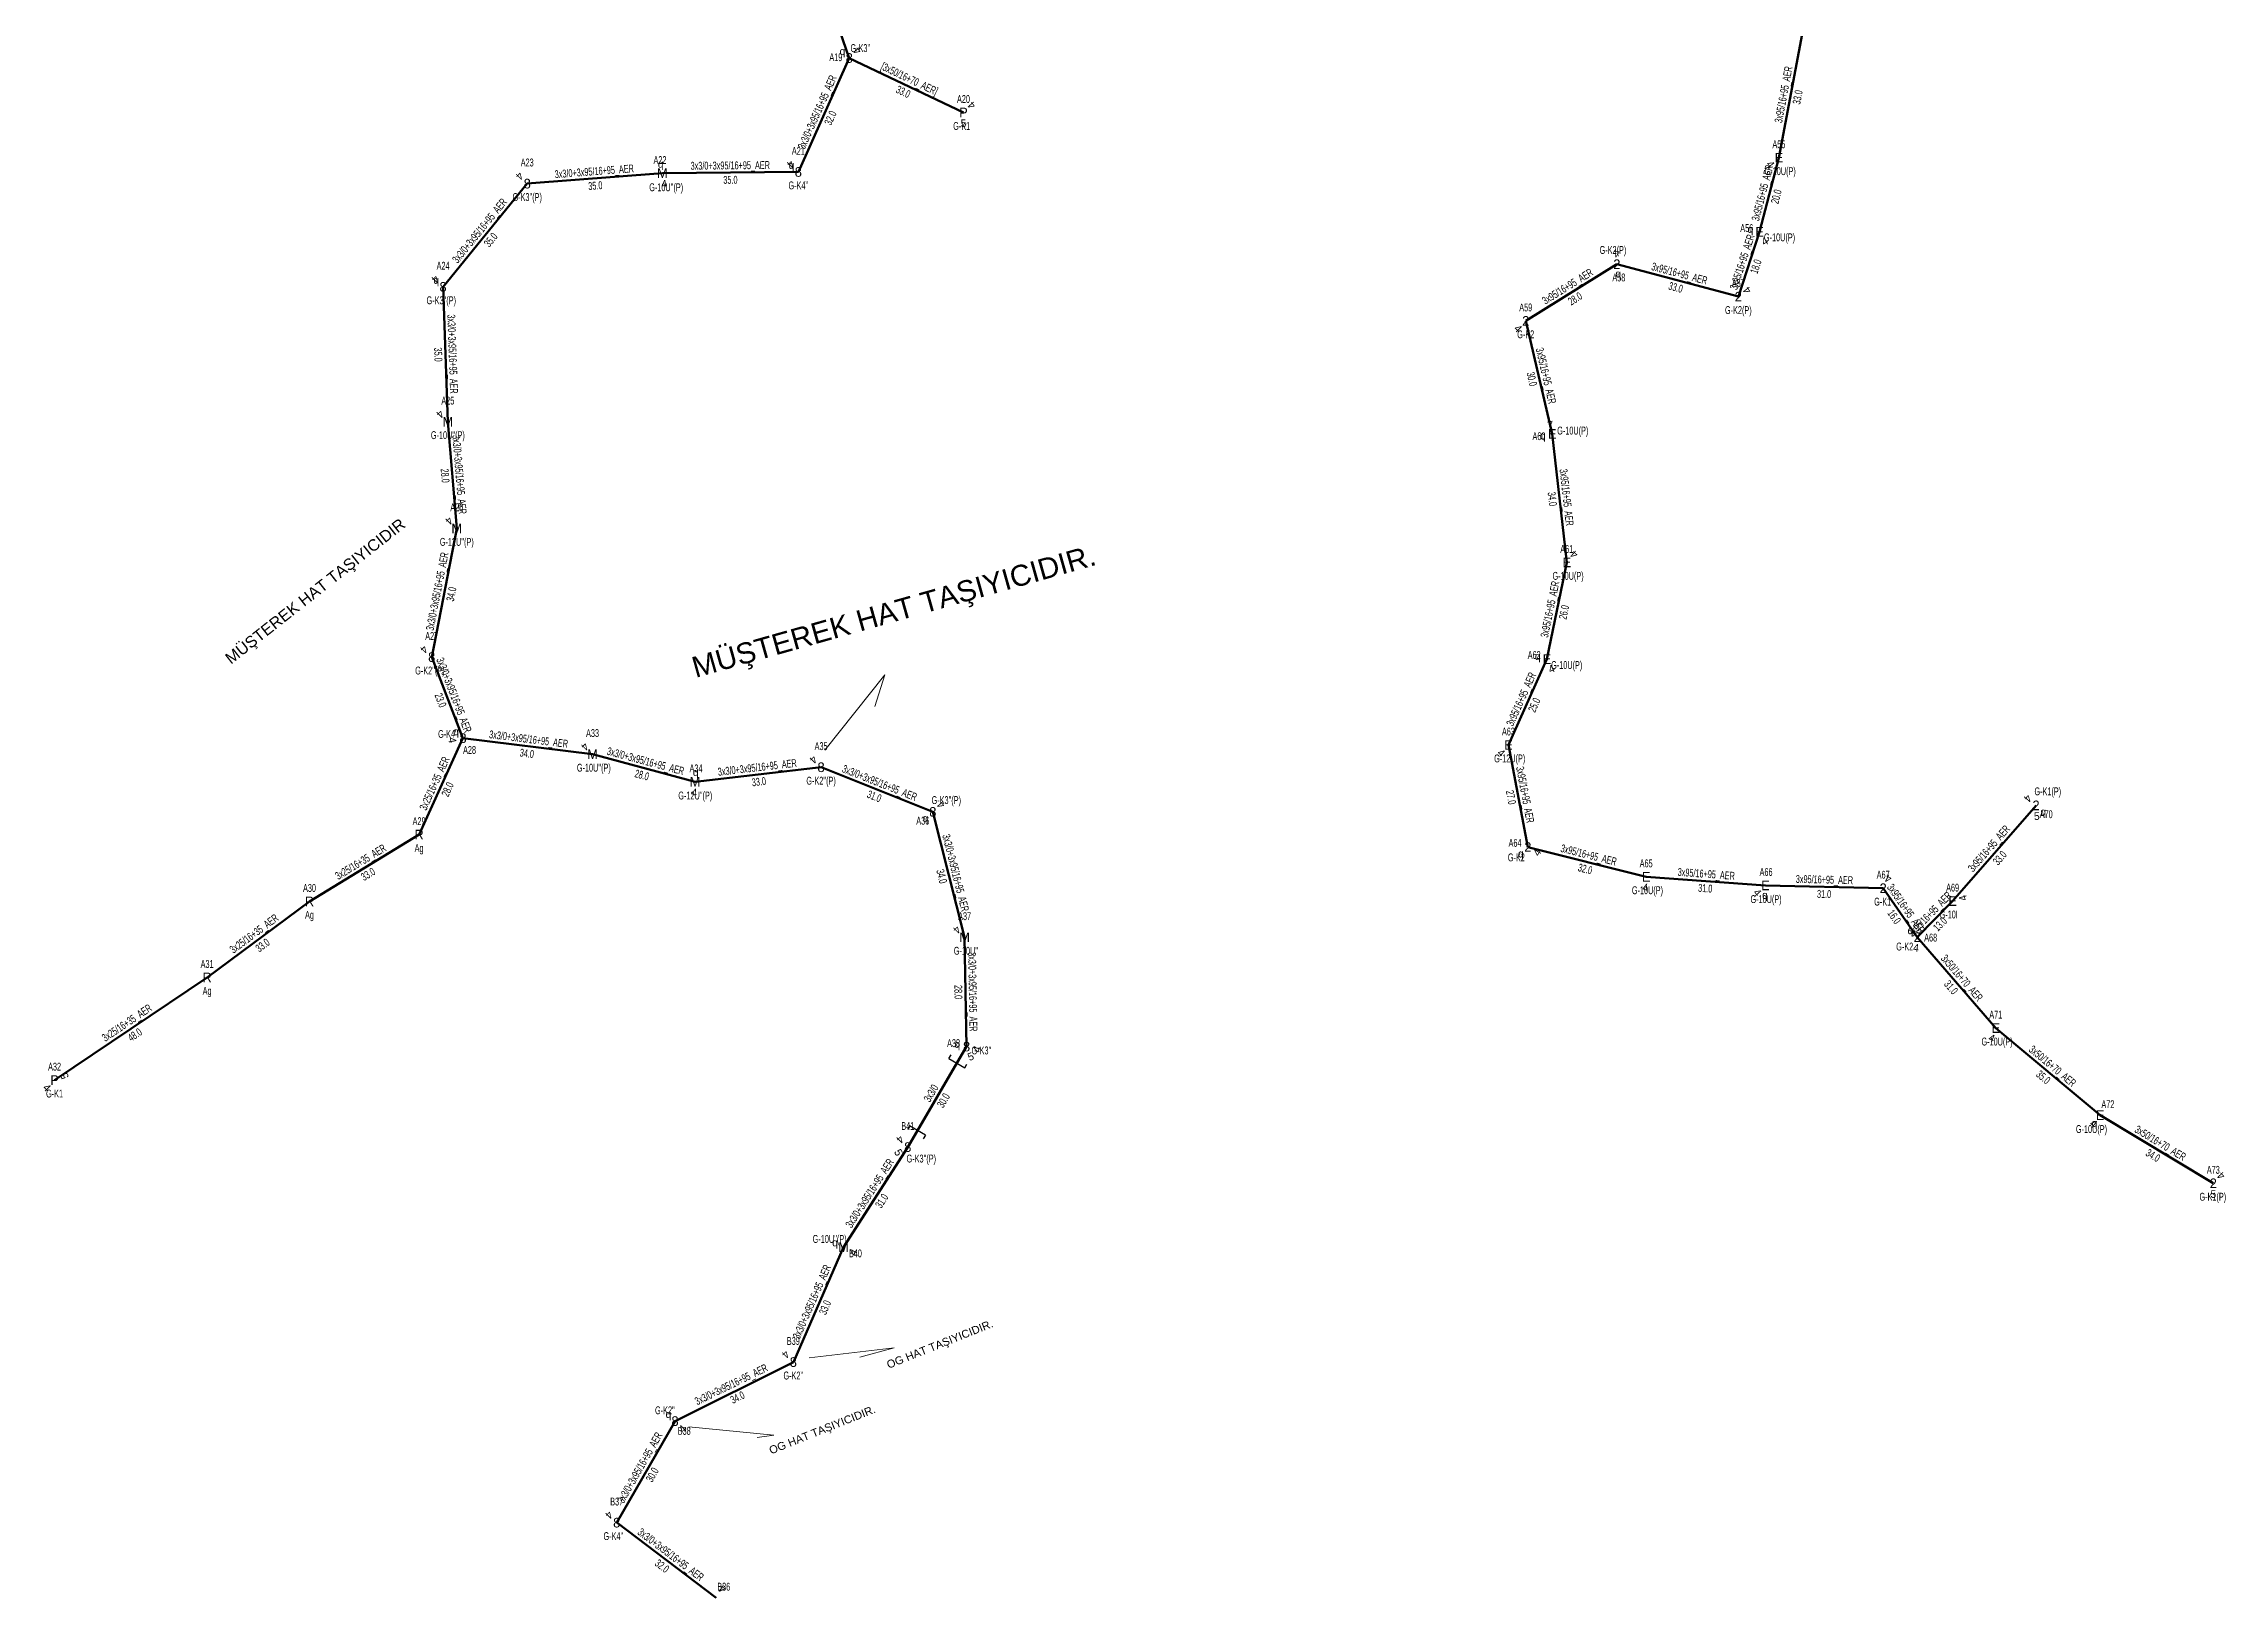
# Model space of a CAD drawing. Header units: millimetres. Extents: x 533588 to 538589, y 4082985 to 4086946.
# Drawn here: x 536704 to 537272, y 4085007 to 4085410 of the extents above; entities that cross this region are included whole.
import ezdxf
from ezdxf.enums import TextEntityAlignment as Align

# ---------------------------------------------------------------- set-up
doc = ezdxf.new("R2010")
doc.units = ezdxf.units.MM
for name, color, linetype, lineweight in [('DIREK_AG_MEVCUT', 120, 'Continuous', 25), ('DIREK_AG_YENI', 108, 'Continuous', 25), ('DIREK_OG_YENI', 10, 'Continuous', 25), ('HAT_AG_HAVAI_BYSK', 3, 'Continuous', 50), ('HAT_AG_HAVAI_YENI', 3, 'Continuous', 50), ('HAT_OG_HAVAI_YENI', 1, 'Continuous', 70), ('KULLANICI', 1, 'Continuous', 25)]:
    doc.layers.add(name, color=color, linetype=linetype, lineweight=lineweight)
doc.layers.add('NIA_AG', color=5, linetype='Continuous')
doc.styles.add('Direk', font='B_CAD')
doc.styles.get("Standard").update_dxf_attribs({"font": 'Arial'})

# ---------------------------------------------------------------- blocks, each defined once
blk = doc.blocks.new('AG_NIA', base_point=(-64.4296, 129.8924))
at = {"layer": 'NIA_AG'}
for p, q in [((-64.429604, 132.292432), (-65.529604, 132.292432)), ((-64.429604, 127.492432), (-64.429604, 132.292432)), ((-64.429604, 127.492432), (-65.529604, 127.492432))]:
    blk.add_line(p, q, dxfattribs=at)

msp = doc.modelspace()

# ---------------------------------------------------------------- linework, layer by layer
at = {"layer": 'HAT_AG_HAVAI_BYSK'}
msp.add_line((536943.601, 4085391.801), (536913.871, 4085405.973), dxfattribs=at)
at = {"layer": 'HAT_AG_HAVAI_YENI'}
for p, q in [((537155.901, 4085380.026), (537161.953, 4085412.216)), ((537150.884, 4085360.719), (537155.901, 4085380.026)), ((537145.341, 4085343.853), (537150.884, 4085360.719)), ((537089.985, 4085337.545), (537113.714, 4085352.309)), ((537113.714, 4085352.309), (537145.341, 4085343.853)), ((537096.878, 4085308.123), (537089.985, 4085337.545)), ((537100.676, 4085274.672), (537096.878, 4085308.123)), ((537095.518, 4085249.503), (537100.676, 4085274.672)), ((537085.482, 4085227.143), (537095.518, 4085249.503)), ((536801.878345, 4085203.817209), (536813.302, 4085228.91)), ((537090.532, 4085200.583), (537085.482, 4085227.143)), ((537201.123, 4085186.517), (537222.846, 4085211.424)), ((536801.878345, 4085203.817209), (536773.345907, 4085186.421807)), ((537121.339, 4085192.832), (537090.532, 4085200.583)), ((537152.387, 4085190.597), (537121.339, 4085192.832)), ((537183.039, 4085189.859), (537152.387, 4085190.597)), ((536773.345907, 4085186.421807), (536746.685935, 4085166.637462)), ((537191.914, 4085177.12), (537183.039, 4085189.859)), ((537201.123, 4085186.517), (537191.914, 4085177.12)), ((537212.358, 4085153.449), (537191.914, 4085177.12)), ((536746.685935, 4085166.637462), (536706.974005, 4085139.911924)), ((537212.358, 4085153.449), (537239.515, 4085130.777)), ((537239.515, 4085130.777), (537268.996, 4085113.044))]:
    msp.add_line(p, q, dxfattribs=at)
at = {"layer": 'HAT_OG_HAVAI_YENI'}
for p, q in [((536903.577, 4085435.445), (536913.871, 4085405.973)), ((536900.616, 4085376.316), (536913.871, 4085405.973)), ((536830.031, 4085373.277), (536808.122, 4085346.398)), ((536865.217, 4085375.967), (536830.031, 4085373.277)), ((536865.217, 4085375.967), (536900.616, 4085376.316)), ((536808.122, 4085346.398), (536809.365768, 4085311.298544)), ((536809.365768, 4085311.298544), (536811.693, 4085283.522)), ((536811.693, 4085283.522), (536805.16, 4085250.029)), ((536805.16, 4085250.029), (536813.302, 4085228.91)), ((536813.302, 4085228.91), (536847.034, 4085224.733)), ((536847.034, 4085224.733), (536873.711, 4085217.563)), ((536873.711, 4085217.563), (536906.539, 4085221.348)), ((536906.539, 4085221.348), (536935.634, 4085209.733)), ((536935.634, 4085209.733), (536943.9, 4085177.073)), ((536943.9, 4085177.073), (536944.412, 4085148.636)), ((536944.412, 4085148.636), (536929.109, 4085122.472)), ((536912.379, 4085096.45), (536929.109, 4085122.472)), ((536912.379, 4085096.45), (536899.314, 4085066.506)), ((536899.314, 4085066.506), (536868.509, 4085051.146)), ((536868.509, 4085051.146), (536853.325, 4085024.702)), ((536853.325, 4085024.702), (536879.22, 4085005.139))]:
    msp.add_line(p, q, dxfattribs=at)
at = {"layer": 'KULLANICI', "linetype": 'Continuous', "lineweight": 20}
for p, q in [((536907.505427, 4085225.808388), (536923.118707, 4085245.431635)), ((536923.118707, 4085245.431635), (536920.559153, 4085237.155744)), ((536903.414942, 4085067.59288), (536925.597744, 4085070.254816)), ((536925.597744, 4085070.254816), (536916.613709, 4085067.814708)), ((536872.110966, 4085049.668691), (536894.208449, 4085047.450411)), ((536894.208449, 4085047.450411), (536889.857207, 4085046.853182))]:
    msp.add_line(p, q, dxfattribs=at)

# ---------------------------------------------------------------- block references
at = {"layer": 'NIA_AG'}
for p, rotation in [((536941.887641, 4085144.320028), 239.6771629999999), ((536931.633359, 4085126.787972), 59.67716300000001)]:
    msp.add_blockref('AG_NIA', p, dxfattribs=dict(at, rotation=rotation))

# ---------------------------------------------------------------- texts
at = {"layer": 'DIREK_AG_MEVCUT', "width": 0.53}
for s, p in [('A20', (536943.601, 4085395.301)), ('G-K1', (536943.137029, 4085388.301)), ('A29', (536801.878345, 4085207.317209)), ('Ag', (536801.878345, 4085200.317209)), ('A30', (536773.345907, 4085189.921807)), ('Ag', (536773.345907, 4085182.921807)), ('A31', (536746.685935, 4085170.137462)), ('Ag', (536746.685935, 4085163.137462)), ('A32', (536706.974005, 4085143.411924)), ('G-K1', (536706.974005, 4085136.411924))]:
    msp.add_text(s, height=2.05, dxfattribs=at).set_placement(p, align=Align.MIDDLE_CENTER)
at = {"layer": 'DIREK_AG_MEVCUT', "style": 'Direk'}
for s, p in [('P', (536943.601, 4085391.801)), ('R', (536801.878345, 4085203.817209)), ('R', (536773.345907, 4085186.421807)), ('R', (536746.685935, 4085166.637462)), ('P', (536706.974005, 4085139.911924))]:
    msp.add_text(s, height=2.5, dxfattribs=at).set_placement(p, align=Align.MIDDLE_CENTER)
at = {"layer": 'DIREK_AG_MEVCUT', "color": 32, "style": 'Direk'}
for s, rotation, p in [('5', 360.000003, (536943.601, 4085389.001)), ('4', 491.224358, (536945.706977, 4085393.646226)), ('5', 112.500002, (536709.560868, 4085140.983437)), ('4', 315.000001, (536704.994106, 4085137.932025))]:
    msp.add_text(s, height=2, rotation=rotation, dxfattribs=at).set_placement(p, align=Align.MIDDLE_CENTER)
at = {"layer": 'DIREK_AG_YENI', "width": 0.53}
for s, p in [('A55', (537155.901, 4085383.526)), ('G-10U(P)', (537156.23821, 4085376.526)), ('A56', (537147.52606, 4085361.706034)), ('G-K2(P)', (537112.700021, 4085356.006398)), ('G-10U(P)', (537156.068571, 4085359.294166)), ('A58', (537114.228977, 4085348.847093)), ('A57', (537145.341, 4085347.353)), ('A59', (537089.985, 4085341.045)), ('G-K2(P)', (537145.341, 4085340.353)), ('G-K2', (537089.985, 4085334.045)), ('G-10U(P)', (537102.234748, 4085308.992829)), ('A60', (537093.429396, 4085307.525396)), ('A61', (537100.676, 4085278.172)), ('G-10U(P)', (537101.01321, 4085271.172)), ('A62', (537092.186973, 4085250.577365)), ('G-10U(P)', (537100.651877, 4085247.955917)), ('A63', (537085.482, 4085230.643)), ('G-12U(P)', (537085.81921, 4085223.643)), ('G-K1(P)', (537225.901222, 4085215.07234)), ('A70', (537225.48371, 4085209.12346)), ('A64', (537087.202481, 4085201.66203)), ('G-K2', (537087.541123, 4085197.881969)), ('A65', (537121.339, 4085196.332)), ('A66', (537152.554789, 4085194.092976)), ('A67', (537183.039, 4085193.359)), ('A69', (537201.123, 4085190.017)), ('G-10U(P)', (537121.67621, 4085189.332)), ('G-10U(P)', (537152.552703, 4085187.023542)), ('G-K1', (537182.912239, 4085186.359)), ('G-10I', (537200.111285, 4085183.017)), ('G-K2', (537188.648716, 4085174.681987)), ('A68', (537195.412271, 4085177.009996)), ('A71', (537212.358, 4085156.949)), ('G-10U(P)', (537212.69521, 4085149.949)), ('A72', (537241.544568, 4085133.628465)), ('G-10U(P)', (537237.278543, 4085127.161096)), ('A73', (537268.996, 4085116.544)), ('G-K1(P)', (537268.869239, 4085109.544))]:
    msp.add_text(s, height=2.05, dxfattribs=at).set_placement(p, align=Align.MIDDLE_CENTER)
at = {"layer": 'DIREK_AG_YENI', "color": 32, "style": 'Direk'}
for s, rotation, p in [('4', 307.716813, (537153.686077, 4085378.313074)), ('4', 540.183492, (537113.705033, 4085355.108986)), ('4', 388.220076, (537152.208007, 4085358.251814)), ('4', 485.903464, (537147.609017, 4085345.49498)), ('4', 315.000001, (537088.005101, 4085335.565101)), ('4', 191.204333, (537096.333936, 4085310.869633)), ('4', 497.751611, (537102.558569, 4085276.744664)), ('4', 384.528809, (537096.680422, 4085246.955693)), ('4', 317.751611, (537083.599431, 4085225.070336)), ('4', 229.481234, (537220.717459, 4085213.243152)), ('5', 3.905943, (537223.036733, 4085208.630504)), ('4', 419.599514, (537092.947026, 4085199.166085)), ('4', 355.690401, (537121.128592, 4085190.039917)), ('4', 512.432069, (537184.33484, 4085192.341096)), ('4', 311.567428, (537150.292109, 4085188.739197)), ('4', 466.391839, (537203.809192, 4085187.307173)), ('4', 353.781509, (537191.610703, 4085174.336475)), ('4', 338.159751, (537211.316344, 4085150.849971)), ('4', 322.350676, (537237.804684, 4085128.560061)), ('5', 360.000003, (537268.996, 4085110.244)), ('4', 493.9629, (537271.01141, 4085114.987739))]:
    msp.add_text(s, height=2, rotation=rotation, dxfattribs=at).set_placement(p, align=Align.MIDDLE_CENTER)
at = {"layer": 'DIREK_AG_YENI', "style": 'Direk'}
for s, p in [('E', (537155.901, 4085380.026)), ('E', (537150.884, 4085360.719)), ('2', (537113.714, 4085352.309)), ('2', (537145.341, 4085343.853)), ('2', (537089.985, 4085337.545)), ('E', (537096.878, 4085308.123)), ('E', (537100.676, 4085274.672)), ('E', (537095.518, 4085249.503)), ('E', (537085.482, 4085227.143)), ('2', (537222.846, 4085211.424)), ('2', (537090.532, 4085200.583)), ('E', (537121.339, 4085192.832)), ('E', (537152.387, 4085190.597)), ('2', (537183.039, 4085189.859)), ('E', (537201.123, 4085186.517)), ('2', (537191.914, 4085177.12)), ('E', (537212.358, 4085153.449)), ('E', (537239.515, 4085130.777)), ('2', (537268.996, 4085113.044))]:
    msp.add_text(s, height=2.5, dxfattribs=at).set_placement(p, align=Align.MIDDLE_CENTER)
at = {"layer": 'DIREK_AG_YENI', "color": 4, "style": 'Direk'}
for p in [(537148.485471, 4085361.424024), (537114.081841, 4085349.836209), (537094.414711, 4085307.69614), (537093.138695, 4085250.270404), (537224.730079, 4085209.780757), (537088.71321, 4085198.867773), (537152.267151, 4085188.099874), (537190.146233, 4085178.887767), (537238.065309, 4085128.740239)]:
    msp.add_text('q', height=2, dxfattribs=at).set_placement(p, align=Align.MIDDLE_CENTER)
at = {"layer": 'DIREK_OG_YENI', "width": 0.53}
for s, p in [('A19', (536910.377373, 4085406.184111)), ("G-K3''", (536916.757904, 4085408.561775)), ('A23', (536830.031, 4085378.777)), ('A22', (536864.592882, 4085379.410904)), ('A21', (536900.616, 4085381.816)), ("G-10U''(P)", (536866.213605, 4085372.32844)), ("G-K4''", (536900.616, 4085372.816)), ("G-K3''(P)", (536830.031, 4085369.777)), ('A24', (536808.122, 4085351.898)), ("G-K3''(P)", (536807.658029, 4085342.898)), ('A25', (536809.365768, 4085316.798544)), ("G-10U''(P)", (536809.365768, 4085307.798544)), ('A26', (536811.693, 4085289.022)), ("G-12U''(P)", (536811.693, 4085280.022)), ('A27', (536805.16, 4085255.529)), ("G-K2''(P)", (536804.696029, 4085246.529)), ("G-K4''", (536809.393913, 4085230.026916)), ('A33', (536847.034, 4085230.233)), ('A28', (536815.011197, 4085225.855717)), ('A35', (536906.539, 4085226.848)), ("G-10U''(P)", (536847.37121, 4085221.233)), ('A34', (536873.969421, 4085221.053447)), ("G-K2''(P)", (536906.539, 4085217.848)), ("G-12U''(P)", (536873.783741, 4085213.990865)), ("G-K3''(P)", (536939.133059, 4085212.79847)), ('A36', (536933.001397, 4085207.426618)), ('A37', (536943.9, 4085182.573)), ("G-10U''", (536944.23721, 4085173.573)), ('A38', (536941.025725, 4085149.520952)), ("G-K3''", (536948.276161, 4085147.62616)), ('B41', (536929.109, 4085127.972)), ("G-K3''(P)", (536932.626874, 4085119.487823)), ("G-10U''(P)", (536908.767972, 4085098.563056)), ('B40', (536915.464853, 4085094.798483)), ('B39', (536899.314, 4085072.006)), ("G-K2''", (536899.314, 4085063.006)), ("G-K2''", (536865.875832, 4085053.950831)), ('B38', (536870.904555, 4085048.594272)), ('B37', (536853.325, 4085030.202)), ("G-K4''", (536852.459717, 4085021.202)), ('B36', (536881.191721, 4085008.030767))]:
    msp.add_text(s, height=2.05, dxfattribs=at).set_placement(p, align=Align.MIDDLE_CENTER)
at = {"layer": 'DIREK_OG_YENI', "color": 4, "style": 'Direk'}
for p in [(536912.103233, 4085407.740767), (536864.771201, 4085378.426932), (536898.848233, 4085378.083767), (536806.354233, 4085348.165767), (536811.534233, 4085230.677767), (536873.895586, 4085220.056176), (536933.753569, 4085208.085584), (536941.993232, 4085149.268108), (536910.174819, 4085097.629655), (536866.797889, 4085052.968663)]:
    msp.add_text('q', height=2, dxfattribs=at).set_placement(p, align=Align.MIDDLE_CENTER)
at = {"layer": 'DIREK_OG_YENI', "style": 'Direk'}
for s, p in [('8', (536913.871, 4085405.973)), ('8', (536830.031, 4085373.277)), ('M', (536865.217, 4085375.967)), ('8', (536900.616, 4085376.316)), ('8', (536808.122, 4085346.398)), ('M', (536809.365768, 4085311.298544)), ('M', (536811.693, 4085283.522)), ('8', (536805.16, 4085250.029)), ('8', (536813.302, 4085228.91)), ('M', (536847.034, 4085224.733)), ('8', (536906.539, 4085221.348)), ('M', (536873.711, 4085217.563)), ('8', (536935.634, 4085209.733)), ('M', (536943.9, 4085177.073)), ('8', (536944.412, 4085148.636)), ('8', (536929.109, 4085122.472)), ('M', (536912.379, 4085096.45)), ('8', (536899.314, 4085066.506)), ('8', (536868.509, 4085051.146)), ('8', (536853.325, 4085024.702))]:
    msp.add_text(s, height=2.5, dxfattribs=at).set_placement(p, align=Align.MIDDLE_CENTER)
at = {"layer": 'DIREK_OG_YENI', "color": 32, "style": 'Direk'}
for s, rotation, p in [('4', 131.883551, (536915.955609, 4085407.842333)), ('4', 225.000001, (536898.636101, 4085378.295899)), ('4', 225.000001, (536828.051101, 4085375.256899)), ('4', 370.271894, (536865.716295, 4085373.211877)), ('4', 225.000001, (536806.142101, 4085348.377899)), ('4', 225.000001, (536807.385869, 4085313.278443)), ('4', 225.000001, (536809.713101, 4085285.501899)), ('4', 225.000001, (536803.180101, 4085252.008899)), ('4', 280.261146, (536810.546783, 4085228.411222)), ('4', 225.000001, (536845.054101, 4085226.712899)), ('4', 225.000001, (536904.559101, 4085223.327899)), ('4', 355.765738, (536873.504263, 4085214.770643)), ('4', 131.221092, (536937.740083, 4085211.578106)), ('4', 225.000001, (536941.920101, 4085179.052899)), ('5', 382.515869, (536945.48423, 4085146.049434)), ('4', 435.354167, (536947.12102, 4085147.928039)), ('4', 225.000001, (536927.129101, 4085124.451899)), ('5', 299.838787, (536926.680199, 4085121.078828)), ('4', 421.844768, (536914.847683, 4085095.128786)), ('4', 225.000001, (536897.334101, 4085068.485899)), ('4', 403.191928, (536870.425444, 4085049.104618)), ('4', 225.000001, (536851.345101, 4085026.681899)), ('4', 145.712288, (536880.797377, 4085007.452414))]:
    msp.add_text(s, height=2, rotation=rotation, dxfattribs=at).set_placement(p, align=Align.MIDDLE_CENTER)
at = {"layer": 'HAT_AG_HAVAI_BYSK', "lineweight": 30, "width": 0.53}
msp.add_text('[3x50/16+70_AER]', height=2.05, rotation=334.513169, dxfattribs=at).set_placement((536929.101593, 4085399.65465), align=Align.CENTER)
msp.add_text('33.0', height=2.05, rotation=334.513169, dxfattribs=at).set_placement((536928.370077, 4085398.120087), align=Align.TOP_CENTER)
at = {"layer": 'HAT_AG_HAVAI_YENI', "lineweight": 30, "width": 0.53}
for s, rotation, p in [('3x95/16+95_AER', 79.351604, (537158.091906, 4085396.277656)), ('3x95/16+95_AER', 75.43269, (537152.569815, 4085370.586123)), ('3x95/16+95_AER', 71.806939, (537147.30487, 4085352.551426)), ('3x95/16+95_AER', 31.89129, (537101.40056, 4085345.648626)), ('3x95/16+95_AER', 345.030728, (537129.746949, 4085348.902326)), ('3x95/16+95_AER', 283.18544, (537094.259386, 4085323.027618)), ('3x95/16+95_AER', 276.476711, (537099.621541, 4085291.49349)), ('3x95/16+95_AER', 78.419866, (537097.264245, 4085262.258158)), ('3x95/16+95_AER', 65.827704, (537089.724716, 4085238.670746)), ('3x25/16+35_AER', 65.521153, (536806.816783, 4085216.715603)), ('3x95/16+95_AER', 280.765625, (537088.842209, 4085214.021632)), ('3x95/16+95_AER', 48.905942, (537211.34406, 4085199.529249)), ('3x25/16+35_AER', 391.369453, (536787.169655, 4085195.845262, 268386.672953)), ('3x95/16+95_AER', 345.877264, (537106.143121, 4085197.531781)), ('3x95/16+95_AER', 355.883491, (537136.924248, 4085192.562408)), ('3x95/16+95_AER', 358.620924, (537167.73347, 4085191.078133, 268576.193593)), ('3x95/16+95_AER', 304.862561, (537188.173829, 4085183.975357)), ('3x95/16+95_AER', 405.580047, (537195.911368, 4085182.413202)), ('3x25/16+35_AER', 396.579081, (536759.509379, 4085177.212214, 268373.342967)), ('3x50/16+70_AER', 310.817767, (537202.779462, 4085165.839976, 268595.956963)), ('3x25/16+35_AER', 393.939967, (536726.355394, 4085153.979872, 268353.487002)), ('3x50/16+70_AER', 320.141969, (537226.481371, 4085142.765456, 268619.757391)), ('3x50/16+70_AER', 328.974311, (537254.69366, 4085122.638997, 268634.498161))]:
    msp.add_text(s, height=2.05, rotation=rotation, dxfattribs=at).set_placement(p, align=Align.CENTER)
for s, rotation, p in [('33.0', 79.351604, (537159.762631, 4085395.963527)), ('20.0', 75.43269, (537154.215165, 4085370.158543)), ('18.0', 71.806939, (537148.919887, 4085352.020653)), ('28.0', 31.89129, (537102.298685, 4085344.205238)), ('33.0', 345.030728, (537129.307838, 4085347.260016)), ('30.0', 283.18544, (537092.604203, 4085322.639842)), ('34.0', 276.476711, (537097.93239, 4085291.301731)), ('26.0', 78.419866, (537098.929641, 4085261.916903)), ('25.0', 65.827704, (537091.275657, 4085237.974626)), ('28.0', 65.521153, (536808.363978, 4085216.011195)), ('27.0', 280.765625, (537087.172129, 4085213.704086)), ('32.0', 345.877264, (537105.728321, 4085195.883164)), ('33.0', 48.905942, (537212.625234, 4085198.411844)), ('33.0', 391.369453, (536788.054597, 4085194.393754, 268386.672953)), ('31.0', 355.883491, (537136.802214, 4085190.866794)), ('31.0', 358.620924, (537167.692556, 4085189.378626, 268576.193593)), ('16.0', 304.862561, (537186.778936, 4085183.00362)), ('13.0', 405.580047, (537197.125558, 4085181.223351)), ('33.0', 396.579081, (536760.522463, 4085175.847055, 268373.342967)), ('31.0', 310.817767, (537201.492915, 4085164.728762, 268595.956963)), ('48.0', 393.939967, (536727.304545, 4085152.569513, 268353.487002)), ('35.0', 320.141969, (537225.391862, 4085141.460477, 268619.757391)), ('34.0', 328.974311, (537253.817442, 4085121.182205, 268634.498161))]:
    msp.add_text(s, height=2.05, rotation=rotation, dxfattribs=at).set_placement(p, align=Align.TOP_CENTER)
at = {"layer": 'HAT_OG_HAVAI_YENI', "lineweight": 30, "width": 0.53}
for s, rotation, p in [('3x3/0+3x95/16+95_AER', 65.91809, (536906.467463, 4085391.491274)), ('3x3/0+3x95/16+95_AER', 364.371808, (536847.559206, 4085375.469527)), ('3x3/0+3x95/16+95_AER', 0.564661, (536882.908104, 4085376.991396)), ('3x3/0+3x95/16+95_AER', 410.816647, (536818.417807, 4085360.374723)), ('3x3/0+3x95/16+95_AER', 272.028895, (536809.593517, 4085328.878554)), ('3x3/0+3x95/16+95_AER', 274.789856, (536811.376553, 4085297.481262)), ('3x3/0+3x95/16+95_AER', 438.962361, (536807.59238, 4085266.93821)), ('3x3/0+3x95/16+95_AER', 291.083112, (536810.02412, 4085239.775223)), ('3x3/0+3x95/16+95_AER', 352.942297, (536830.272872, 4085227.665018)), ('3x3/0+3x95/16+95_AER', 344.955479, (536860.593249, 4085221.969132)), ('3x3/0+3x95/16+95_AER', 6.575996, (536890.027365, 4085220.299802)), ('3x3/0+3x95/16+95_AER', 338.239026, (536921.401317, 4085216.329894)), ('3x3/0+3x95/16+95_AER', 284.203158, (536940.590858, 4085193.611859)), ('3x3/0+3x95/16+95_AER', 271.030762, (536945.005626, 4085162.869678)), ('3x3/0', 419.677572, (536936.026718, 4085135.983032)), ('3x3/0+3x95/16+95_AER', 57.262994, (536920.029293, 4085109.920604)), ('3x3/0+3x95/16+95_AER', 66.426542, (536905.067479, 4085081.817797)), ('3x3/0+3x95/16+95_AER', 386.034616, (536883.571205, 4085059.762151)), ('3x3/0+3x95/16+95_AER', 420.34924, (536860.211367, 4085038.516953)), ('3x3/0+3x95/16+95_AER', 322.929592, (536866.785092, 4085015.598936))]:
    msp.add_text(s, height=2.05, rotation=rotation, dxfattribs=at).set_placement(p, align=Align.CENTER)
for s, rotation, p in [('32.0', 65.91809, (536908.0195, 4085390.797602)), ('35.0', 364.371808, (536847.688794, 4085373.774473)), ('35.0', 0.564661, (536882.924858, 4085375.291479)), ('35.0', 410.816647, (536819.735525, 4085359.300656)), ('35.0', 272.028895, (536807.894583, 4085328.818368)), ('28.0', 274.789856, (536809.68249, 4085297.33931)), ('34.0', 438.962361, (536809.260933, 4085266.612738)), ('23.0', 291.083112, (536808.437918, 4085239.163696)), ('34.0', 352.942297, (536830.063995, 4085225.977899)), ('28.0', 344.955479, (536860.151981, 4085220.327401)), ('33.0', 6.575996, (536890.222051, 4085218.610986)), ('31.0', 338.239026, (536920.771067, 4085214.751039)), ('34.0', 284.203158, (536938.942823, 4085193.194746)), ('28.0', 271.030762, (536943.305901, 4085162.839096)), ('30.0', 419.677572, (536937.494154, 4085135.12476)), ('31.0', 57.262994, (536921.459268, 4085109.001271)), ('33.0', 66.426542, (536906.625611, 4085081.137925)), ('34.0', 386.034616, (536884.317359, 4085058.234652)), ('30.0', 420.34924, (536861.688764, 4085037.675943)), ('32.0', 322.929592, (536865.760339, 4085014.242514))]:
    msp.add_text(s, height=2.05, rotation=rotation, dxfattribs=at).set_placement(p, align=Align.TOP_CENTER)
at = {"layer": 'KULLANICI'}
for s, height, rotation, p in [('MÜŞTEREK HAT TAŞIYICIDIR', 2.9762, 38.2338, (536774.8326, 4085267.2111)), ('OG HAT TAŞIYICIDIR.', 2.0566, 21.8014, (536937.447848, 4085071.194541)), ('OG HAT TAŞIYICIDIR.', 2.0566, 21.8014, (536906.835582, 4085048.900825))]:
    msp.add_text(s, height=height, rotation=rotation, dxfattribs=at).set_placement(p, align=Align.MIDDLE_CENTER)
msp.add_text('MÜŞTEREK HAT TAŞIYICIDIR.', height=5.452931, rotation=15.7512, dxfattribs=at).set_placement((536873.850065, 4085244.583723))

doc.saveas('drawing.dxf')
